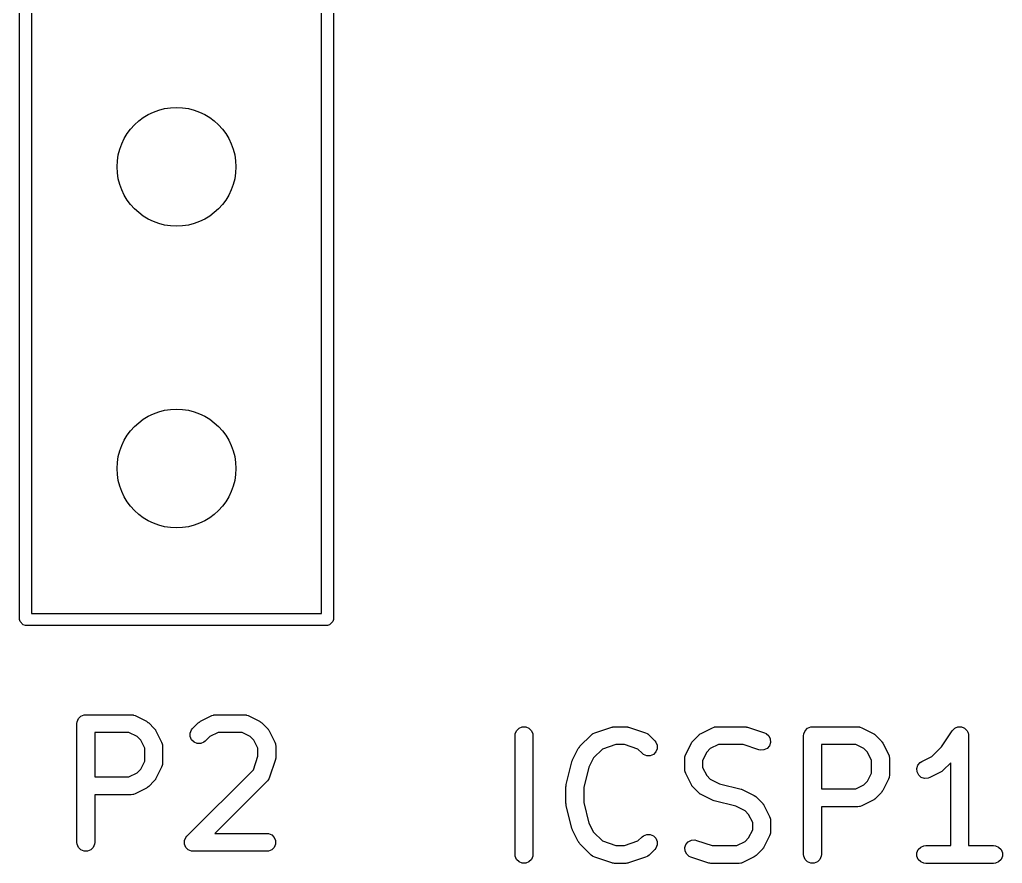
# Model space of a CAD drawing. Header units: inches. Extents: x 4.65 to 7.43, y -3.99 to -2.61.
# Drawn here: x 5.498 to 5.8236, y -3.6709 to -3.3912 of the extents above; entities that cross this region are included whole.
import ezdxf

# ---------------------------------------------------------------- set-up
doc = ezdxf.new("R2010")
doc.units = ezdxf.units.IN
doc.header["$MEASUREMENT"] = 0
doc.layers.add('BLACK', color=250, linetype='CONTINUOUS')

msp = doc.modelspace()

# ---------------------------------------------------------------- linework, layer by layer
at = {"layer": 'BLACK', "linetype": 'CONTINUOUS'}
for p, q in [((5.59803, -3.58803), (5.59803, -2.99197)), ((5.60197, -2.99), (5.60197, -3.59)), ((5.49803, -3.59), (5.49803, -3.015)), ((5.50197, -3.01582), (5.50197, -3.58803)), ((5.50197, -3.58803), (5.59803, -3.58803)), ((5.49818, -3.59075), (5.49803, -3.59)), ((5.49925, -3.59182), (5.49818, -3.59075)), ((5.60182, -3.59075), (5.60075, -3.59182)), ((5.60197, -3.59), (5.60182, -3.59075)), ((5.5, -3.59197), (5.49925, -3.59182)), ((5.6, -3.59197), (5.5, -3.59197)), ((5.60075, -3.59182), (5.6, -3.59197)), ((5.51699, -3.62454), (5.51705, -3.62396)), ((5.51705, -3.62396), (5.51749, -3.6229)), ((5.51749, -3.6229), (5.5183, -3.62208)), ((5.5183, -3.62208), (5.51937, -3.62164)), ((5.51937, -3.62164), (5.51994, -3.62158)), ((5.51994, -3.62158), (5.53494, -3.62158)), ((5.53494, -3.62158), (5.53552, -3.62164)), ((5.53552, -3.62164), (5.53561, -3.62168)), ((5.53561, -3.62168), (5.53572, -3.62169)), ((5.53572, -3.62169), (5.53626, -3.6219)), ((5.53626, -3.6219), (5.54001, -3.62377)), ((5.54001, -3.62377), (5.54026, -3.62393)), ((5.54026, -3.62393), (5.54033, -3.62396)), ((5.54033, -3.62396), (5.54041, -3.62402)), ((5.55759, -3.62402), (5.55767, -3.62396)), ((5.55767, -3.62396), (5.55774, -3.62393)), ((5.55774, -3.62393), (5.55799, -3.62377)), ((5.55799, -3.62377), (5.56174, -3.6219)), ((5.56174, -3.6219), (5.56228, -3.62169)), ((5.56228, -3.62169), (5.56239, -3.62168)), ((5.56239, -3.62168), (5.56248, -3.62164)), ((5.56248, -3.62164), (5.56306, -3.62158)), ((5.56306, -3.62158), (5.57243, -3.62158)), ((5.57243, -3.62158), (5.57301, -3.62164)), ((5.57301, -3.62164), (5.57311, -3.62168)), ((5.57311, -3.62168), (5.57321, -3.62169)), ((5.57321, -3.62169), (5.57376, -3.6219)), ((5.57376, -3.6219), (5.5775, -3.62377)), ((5.5775, -3.62377), (5.57775, -3.62393)), ((5.57775, -3.62393), (5.57782, -3.62396)), ((5.57782, -3.62396), (5.57791, -3.62402)), ((5.51699, -3.66391), (5.51699, -3.62454)), ((5.54041, -3.62402), (5.5405, -3.62408)), ((5.5405, -3.62408), (5.54055, -3.62414)), ((5.54055, -3.62414), (5.54078, -3.62432)), ((5.54078, -3.62432), (5.54265, -3.6262)), ((5.54265, -3.6262), (5.54284, -3.62642)), ((5.54284, -3.62642), (5.5429, -3.62648)), ((5.5429, -3.62648), (5.54295, -3.62656)), ((5.54295, -3.62656), (5.54302, -3.62665)), ((5.54302, -3.62665), (5.54305, -3.62672)), ((5.54305, -3.62672), (5.5432, -3.62697)), ((5.5432, -3.62697), (5.54508, -3.63071)), ((5.55454, -3.62771), (5.55498, -3.62665)), ((5.55498, -3.62665), (5.55535, -3.6262)), ((5.55535, -3.6262), (5.55722, -3.62432)), ((5.55722, -3.62432), (5.55745, -3.62414)), ((5.55745, -3.62414), (5.5575, -3.62408)), ((5.5575, -3.62408), (5.55759, -3.62402)), ((5.57791, -3.62402), (5.57799, -3.62408)), ((5.57799, -3.62408), (5.57805, -3.62414)), ((5.57805, -3.62414), (5.57827, -3.62432)), ((5.57827, -3.62432), (5.58015, -3.6262)), ((5.58015, -3.6262), (5.58033, -3.62642)), ((5.58033, -3.62642), (5.58039, -3.62648)), ((5.58039, -3.62648), (5.58045, -3.62656)), ((5.58045, -3.62656), (5.58051, -3.62665)), ((5.58051, -3.62665), (5.58054, -3.62672)), ((5.58054, -3.62672), (5.5807, -3.62697)), ((5.5807, -3.62697), (5.58257, -3.63071)), ((5.66224, -3.62796), (5.66268, -3.6269)), ((5.66268, -3.6269), (5.66349, -3.62608)), ((5.66349, -3.62608), (5.66456, -3.62564)), ((5.66456, -3.62564), (5.66571, -3.62564)), ((5.66571, -3.62564), (5.66678, -3.62608)), ((5.66678, -3.62608), (5.66759, -3.6269)), ((5.66759, -3.6269), (5.66803, -3.62796)), ((5.68857, -3.62761), (5.6942, -3.62573)), ((5.6942, -3.62573), (5.69448, -3.62567)), ((5.69448, -3.62567), (5.69455, -3.62564)), ((5.69455, -3.62564), (5.69466, -3.62563)), ((5.69466, -3.62563), (5.69476, -3.62561)), ((5.69476, -3.62561), (5.69484, -3.62561)), ((5.69484, -3.62561), (5.69513, -3.62558)), ((5.69513, -3.62558), (5.69888, -3.62558)), ((5.69888, -3.62558), (5.69917, -3.62561)), ((5.69917, -3.62561), (5.69925, -3.62561)), ((5.69925, -3.62561), (5.69935, -3.62563)), ((5.69935, -3.62563), (5.69946, -3.62564)), ((5.69946, -3.62564), (5.69953, -3.62567)), ((5.69953, -3.62567), (5.69981, -3.62573)), ((5.69981, -3.62573), (5.70544, -3.62761)), ((5.72381, -3.62777), (5.72756, -3.6259)), ((5.72756, -3.6259), (5.7281, -3.62569)), ((5.7281, -3.62569), (5.7282, -3.62568)), ((5.7282, -3.62568), (5.7283, -3.62564)), ((5.7283, -3.62564), (5.72888, -3.62558)), ((5.72888, -3.62558), (5.73825, -3.62558)), ((5.73825, -3.62558), (5.73854, -3.62561)), ((5.73854, -3.62561), (5.73862, -3.62561)), ((5.73862, -3.62561), (5.73872, -3.62563)), ((5.73872, -3.62563), (5.73883, -3.62564)), ((5.73883, -3.62564), (5.7389, -3.62567)), ((5.7389, -3.62567), (5.73918, -3.62573)), ((5.73918, -3.62573), (5.74481, -3.62761)), ((5.75785, -3.62796), (5.75829, -3.6269)), ((5.75829, -3.6269), (5.75911, -3.62608)), ((5.75911, -3.62608), (5.76017, -3.62564)), ((5.76017, -3.62564), (5.76075, -3.62558)), ((5.76075, -3.62558), (5.77575, -3.62558)), ((5.77575, -3.62558), (5.77632, -3.62564)), ((5.77632, -3.62564), (5.77642, -3.62568)), ((5.77642, -3.62568), (5.77653, -3.62569)), ((5.77653, -3.62569), (5.77707, -3.6259)), ((5.77707, -3.6259), (5.78082, -3.62777)), ((5.80345, -3.63228), (5.80703, -3.6269)), ((5.80703, -3.6269), (5.80704, -3.6269)), ((5.80704, -3.62689), (5.8074, -3.62645)), ((5.80704, -3.6269), (5.80704, -3.62689)), ((5.80704, -3.6269), (5.80704, -3.6269)), ((5.8074, -3.62645), (5.80764, -3.62629)), ((5.80764, -3.62629), (5.80785, -3.62608)), ((5.80785, -3.62608), (5.80812, -3.62597)), ((5.80812, -3.62597), (5.80836, -3.62581)), ((5.80836, -3.62581), (5.80865, -3.62575)), ((5.80865, -3.62575), (5.80892, -3.62564)), ((5.80892, -3.62564), (5.8092, -3.62564)), ((5.8092, -3.62564), (5.80949, -3.62558)), ((5.80949, -3.62558), (5.80978, -3.62564)), ((5.80978, -3.62564), (5.81007, -3.62564)), ((5.81007, -3.62564), (5.81033, -3.62575)), ((5.81033, -3.62575), (5.81062, -3.62581)), ((5.81062, -3.62581), (5.81086, -3.62597)), ((5.81086, -3.62597), (5.81113, -3.62608)), ((5.81113, -3.62608), (5.81134, -3.62629)), ((5.81134, -3.62629), (5.81158, -3.62645)), ((5.81158, -3.62645), (5.81174, -3.62669)), ((5.81174, -3.62669), (5.81195, -3.6269)), ((5.81195, -3.6269), (5.81206, -3.62716)), ((5.81206, -3.62716), (5.81222, -3.6274)), ((5.53424, -3.62749), (5.52289, -3.62749)), ((5.52289, -3.62749), (5.52289, -3.64221)), ((5.53694, -3.62884), (5.53424, -3.62749)), ((5.53814, -3.63003), (5.53694, -3.62884)), ((5.53949, -3.63273), (5.53814, -3.63003)), ((5.55454, -3.62886), (5.55454, -3.62771)), ((5.55498, -3.62993), (5.55454, -3.62886)), ((5.5558, -3.63074), (5.55498, -3.62993)), ((5.55952, -3.63037), (5.55908, -3.63074)), ((5.56106, -3.62884), (5.55952, -3.63037)), ((5.56376, -3.62749), (5.56106, -3.62884)), ((5.57174, -3.62749), (5.56376, -3.62749)), ((5.57444, -3.62884), (5.57174, -3.62749)), ((5.57563, -3.63003), (5.57444, -3.62884)), ((5.57698, -3.63273), (5.57563, -3.63003)), ((5.66218, -3.62854), (5.66224, -3.62796)), ((5.66218, -3.66791), (5.66218, -3.62854)), ((5.66803, -3.62796), (5.66809, -3.62854)), ((5.66809, -3.62854), (5.66809, -3.66791)), ((5.68367, -3.63207), (5.68742, -3.62832)), ((5.68742, -3.62832), (5.68787, -3.62796)), ((5.68787, -3.62796), (5.68796, -3.62792)), ((5.68796, -3.62792), (5.68804, -3.62785)), ((5.68804, -3.62785), (5.68857, -3.62761)), ((5.70544, -3.62761), (5.70597, -3.62785)), ((5.70597, -3.62785), (5.70605, -3.62792)), ((5.70605, -3.62792), (5.70615, -3.62796)), ((5.70615, -3.62796), (5.70659, -3.62832)), ((5.70659, -3.62832), (5.70847, -3.6302)), ((5.70847, -3.6302), (5.70883, -3.63065)), ((5.72086, -3.63056), (5.72092, -3.63048)), ((5.72092, -3.63048), (5.72098, -3.63042)), ((5.72098, -3.63042), (5.72116, -3.6302)), ((5.72116, -3.6302), (5.72304, -3.62832)), ((5.72304, -3.62832), (5.72327, -3.62814)), ((5.72327, -3.62814), (5.72332, -3.62808)), ((5.72332, -3.62808), (5.72341, -3.62802)), ((5.72341, -3.62802), (5.72349, -3.62796)), ((5.72349, -3.62796), (5.72356, -3.62793)), ((5.72356, -3.62793), (5.72381, -3.62777)), ((5.74481, -3.62761), (5.74534, -3.62785)), ((5.74534, -3.62785), (5.74621, -3.6286)), ((5.74621, -3.6286), (5.74672, -3.62963)), ((5.74672, -3.62963), (5.7468, -3.63078)), ((5.75779, -3.62854), (5.75785, -3.62796)), ((5.75779, -3.66791), (5.75779, -3.62854)), ((5.78082, -3.62777), (5.78106, -3.62793)), ((5.78106, -3.62793), (5.78114, -3.62796)), ((5.78114, -3.62796), (5.78122, -3.62802)), ((5.78122, -3.62802), (5.78131, -3.62808)), ((5.78131, -3.62808), (5.78136, -3.62814)), ((5.78136, -3.62814), (5.78158, -3.62832)), ((5.78158, -3.62832), (5.78346, -3.6302)), ((5.78346, -3.6302), (5.78364, -3.63042)), ((5.78364, -3.63042), (5.7837, -3.63048)), ((5.7837, -3.63048), (5.78376, -3.63056)), ((5.81222, -3.6274), (5.81228, -3.62769)), ((5.81228, -3.62769), (5.81239, -3.62796)), ((5.81239, -3.62796), (5.81244, -3.62853)), ((5.81244, -3.62853), (5.81244, -3.62853)), ((5.81244, -3.62853), (5.81244, -3.62853)), ((5.81244, -3.62853), (5.81244, -3.62854)), ((5.81244, -3.62854), (5.81244, -3.66495)), ((5.53949, -3.63696), (5.53949, -3.63273)), ((5.54508, -3.63071), (5.54529, -3.63126)), ((5.54529, -3.63126), (5.54529, -3.63136)), ((5.54529, -3.63136), (5.54533, -3.63146)), ((5.54533, -3.63146), (5.54539, -3.63204)), ((5.54539, -3.63204), (5.54539, -3.63766)), ((5.55686, -3.63118), (5.5558, -3.63074)), ((5.55801, -3.63118), (5.55686, -3.63118)), ((5.55908, -3.63074), (5.55801, -3.63118)), ((5.57698, -3.63531), (5.57698, -3.63273)), ((5.58257, -3.63071), (5.58278, -3.63126)), ((5.58278, -3.63126), (5.58279, -3.63136)), ((5.58279, -3.63136), (5.58283, -3.63146)), ((5.58283, -3.63146), (5.58289, -3.63204)), ((5.58289, -3.63204), (5.58289, -3.63578)), ((5.68124, -3.63659), (5.68312, -3.63284)), ((5.68312, -3.63284), (5.68327, -3.63259)), ((5.68327, -3.63259), (5.6833, -3.63252)), ((5.6833, -3.63252), (5.68337, -3.63244)), ((5.68337, -3.63244), (5.68342, -3.63235)), ((5.68342, -3.63235), (5.68348, -3.6323)), ((5.68348, -3.6323), (5.68367, -3.63207)), ((5.6911, -3.63299), (5.68818, -3.63591)), ((5.69561, -3.63149), (5.6911, -3.63299)), ((5.6984, -3.63149), (5.69561, -3.63149)), ((5.70291, -3.63299), (5.6984, -3.63149)), ((5.70429, -3.63437), (5.70291, -3.63299)), ((5.70883, -3.63065), (5.70928, -3.63171)), ((5.70928, -3.63286), (5.70883, -3.63393)), ((5.70928, -3.63171), (5.70928, -3.63286)), ((5.71874, -3.63471), (5.72061, -3.63097)), ((5.72061, -3.63097), (5.72077, -3.63072)), ((5.72077, -3.63072), (5.7208, -3.63065)), ((5.7208, -3.63065), (5.72086, -3.63056)), ((5.72688, -3.63284), (5.72568, -3.63403)), ((5.72957, -3.63149), (5.72688, -3.63284)), ((5.73777, -3.63149), (5.72957, -3.63149)), ((5.74294, -3.63321), (5.73777, -3.63149)), ((5.74351, -3.63334), (5.74294, -3.63321)), ((5.74465, -3.63326), (5.74351, -3.63334)), ((5.74569, -3.63274), (5.74465, -3.63326)), ((5.74644, -3.63187), (5.74569, -3.63274)), ((5.7468, -3.63078), (5.74644, -3.63187)), ((5.77505, -3.63149), (5.7637, -3.63149)), ((5.7637, -3.63149), (5.7637, -3.64621)), ((5.77775, -3.63284), (5.77505, -3.63149)), ((5.77894, -3.63403), (5.77775, -3.63284)), ((5.78376, -3.63056), (5.78383, -3.63065)), ((5.78383, -3.63065), (5.78385, -3.63072)), ((5.78385, -3.63072), (5.78401, -3.63097)), ((5.78401, -3.63097), (5.78589, -3.63471)), ((5.80024, -3.63548), (5.80345, -3.63228)), ((5.53814, -3.63966), (5.53949, -3.63696)), ((5.57548, -3.63981), (5.57698, -3.63531)), ((5.58273, -3.63672), (5.58086, -3.64234)), ((5.5828, -3.63643), (5.58273, -3.63672)), ((5.58283, -3.63636), (5.5828, -3.63643)), ((5.58284, -3.63626), (5.58283, -3.63636)), ((5.58286, -3.63615), (5.58284, -3.63626)), ((5.58289, -3.63578), (5.58286, -3.63608)), ((5.58286, -3.63608), (5.58286, -3.63615)), ((5.68103, -3.63713), (5.68113, -3.63689)), ((5.68113, -3.63689), (5.68121, -3.63665)), ((5.68121, -3.63665), (5.68123, -3.63663)), ((5.68123, -3.63663), (5.68124, -3.63659)), ((5.68818, -3.63591), (5.68667, -3.63894)), ((5.70474, -3.63474), (5.70429, -3.63437)), ((5.7058, -3.63518), (5.70474, -3.63474)), ((5.70696, -3.63518), (5.7058, -3.63518)), ((5.70802, -3.63474), (5.70696, -3.63518)), ((5.70883, -3.63393), (5.70802, -3.63474)), ((5.71842, -3.63604), (5.71848, -3.63546)), ((5.71842, -3.63978), (5.71842, -3.63604)), ((5.71848, -3.63546), (5.71852, -3.63536)), ((5.71852, -3.63536), (5.71853, -3.63526)), ((5.71853, -3.63526), (5.71874, -3.63471)), ((5.72568, -3.63403), (5.72433, -3.63673)), ((5.72433, -3.63673), (5.72433, -3.63909)), ((5.78029, -3.63673), (5.77894, -3.63403)), ((5.78029, -3.64096), (5.78029, -3.63673)), ((5.78589, -3.63471), (5.78609, -3.63526)), ((5.78609, -3.63526), (5.7861, -3.63536)), ((5.7861, -3.63536), (5.78614, -3.63546)), ((5.78614, -3.63546), (5.7862, -3.63604)), ((5.7862, -3.63604), (5.7862, -3.64166)), ((5.79692, -3.63714), (5.80024, -3.63548)), ((5.53694, -3.64086), (5.53814, -3.63966)), ((5.54508, -3.63898), (5.5432, -3.64273)), ((5.54529, -3.63844), (5.54508, -3.63898)), ((5.54533, -3.63824), (5.54529, -3.63833)), ((5.54529, -3.63833), (5.54529, -3.63844)), ((5.54539, -3.63766), (5.54533, -3.63824)), ((5.55347, -3.66182), (5.57548, -3.63981)), ((5.67914, -3.64469), (5.68102, -3.63719)), ((5.68102, -3.63719), (5.68103, -3.63715)), ((5.68103, -3.63715), (5.68103, -3.63713)), ((5.68667, -3.63894), (5.68496, -3.64577)), ((5.71848, -3.64036), (5.71842, -3.63978)), ((5.72433, -3.63909), (5.72568, -3.64179)), ((5.79531, -3.63942), (5.79568, -3.63832)), ((5.7954, -3.64056), (5.79531, -3.63942)), ((5.79568, -3.63832), (5.79643, -3.63745)), ((5.79643, -3.63745), (5.79692, -3.63714)), ((5.8038, -3.64024), (5.80371, -3.6403)), ((5.80385, -3.64018), (5.8038, -3.64024)), ((5.80408, -3.64), (5.80385, -3.64018)), ((5.80654, -3.63754), (5.80408, -3.64)), ((5.80654, -3.66495), (5.80654, -3.63754)), ((5.52289, -3.64221), (5.53424, -3.64221)), ((5.53424, -3.64221), (5.53694, -3.64086)), ((5.54265, -3.6435), (5.54078, -3.64537)), ((5.54284, -3.64327), (5.54265, -3.6435)), ((5.5429, -3.64322), (5.54284, -3.64327)), ((5.54295, -3.64313), (5.5429, -3.64322)), ((5.54302, -3.64305), (5.54295, -3.64313)), ((5.54305, -3.64298), (5.54302, -3.64305)), ((5.5432, -3.64273), (5.54305, -3.64298)), ((5.58015, -3.6435), (5.56269, -3.66095)), ((5.58051, -3.64305), (5.58015, -3.6435)), ((5.58055, -3.64295), (5.58051, -3.64305)), ((5.58062, -3.64287), (5.58055, -3.64295)), ((5.58086, -3.64234), (5.58062, -3.64287)), ((5.71852, -3.64046), (5.71848, -3.64036)), ((5.71853, -3.64056), (5.71852, -3.64046)), ((5.71874, -3.64111), (5.71853, -3.64056)), ((5.72061, -3.64485), (5.71874, -3.64111)), ((5.72568, -3.64179), (5.72688, -3.64298)), ((5.72688, -3.64298), (5.72991, -3.6445)), ((5.77894, -3.64366), (5.78029, -3.64096)), ((5.78589, -3.64298), (5.78401, -3.64673)), ((5.78609, -3.64244), (5.78589, -3.64298)), ((5.7861, -3.64233), (5.78609, -3.64244)), ((5.78614, -3.64224), (5.7861, -3.64233)), ((5.7862, -3.64166), (5.78614, -3.64224)), ((5.79591, -3.6416), (5.7954, -3.64056)), ((5.79678, -3.64235), (5.79591, -3.6416)), ((5.79787, -3.64271), (5.79678, -3.64235)), ((5.79902, -3.64263), (5.79787, -3.64271)), ((5.79956, -3.64243), (5.79902, -3.64263)), ((5.80331, -3.64055), (5.79956, -3.64243)), ((5.80356, -3.64039), (5.80331, -3.64055)), ((5.80363, -3.64037), (5.80356, -3.64039)), ((5.80371, -3.6403), (5.80363, -3.64037)), ((5.54001, -3.64592), (5.53626, -3.6478)), ((5.54026, -3.64577), (5.54001, -3.64592)), ((5.54033, -3.64574), (5.54026, -3.64577)), ((5.54041, -3.64567), (5.54033, -3.64574)), ((5.5405, -3.64562), (5.54041, -3.64567)), ((5.54055, -3.64556), (5.5405, -3.64562)), ((5.54078, -3.64537), (5.54055, -3.64556)), ((5.67905, -3.64541), (5.67906, -3.64531)), ((5.67905, -3.65103), (5.67905, -3.64541)), ((5.67906, -3.64527), (5.67909, -3.64505)), ((5.67906, -3.64531), (5.67906, -3.64527)), ((5.67909, -3.64505), (5.67911, -3.64483)), ((5.67911, -3.64483), (5.67913, -3.64479)), ((5.67913, -3.64479), (5.67914, -3.64469)), ((5.68496, -3.64577), (5.68496, -3.65067)), ((5.72077, -3.6451), (5.72061, -3.64485)), ((5.7208, -3.64517), (5.72077, -3.6451)), ((5.72086, -3.64526), (5.7208, -3.64517)), ((5.72092, -3.64534), (5.72086, -3.64526)), ((5.72098, -3.6454), (5.72092, -3.64534)), ((5.72116, -3.64562), (5.72098, -3.6454)), ((5.72304, -3.6475), (5.72116, -3.64562)), ((5.72991, -3.6445), (5.73709, -3.64629)), ((5.73709, -3.64629), (5.73713, -3.64631)), ((5.73713, -3.64631), (5.73716, -3.64631)), ((5.73716, -3.64631), (5.73739, -3.6464)), ((5.73739, -3.6464), (5.73764, -3.64649)), ((5.73764, -3.64649), (5.73765, -3.6465)), ((5.73765, -3.6465), (5.7377, -3.64652)), ((5.7377, -3.64652), (5.74145, -3.64839)), ((5.7637, -3.64621), (5.77505, -3.64621)), ((5.77505, -3.64621), (5.77775, -3.64486)), ((5.77775, -3.64486), (5.77894, -3.64366)), ((5.78401, -3.64673), (5.78385, -3.64698)), ((5.53494, -3.64811), (5.52289, -3.64811)), ((5.52289, -3.64811), (5.52289, -3.66391)), ((5.53552, -3.64805), (5.53494, -3.64811)), ((5.53561, -3.64801), (5.53552, -3.64805)), ((5.53572, -3.64801), (5.53561, -3.64801)), ((5.53626, -3.6478), (5.53572, -3.64801)), ((5.72327, -3.64768), (5.72304, -3.6475)), ((5.72332, -3.64774), (5.72327, -3.64768)), ((5.72341, -3.6478), (5.72332, -3.64774)), ((5.72349, -3.64786), (5.72341, -3.6478)), ((5.72356, -3.64789), (5.72349, -3.64786)), ((5.72381, -3.64805), (5.72356, -3.64789)), ((5.72756, -3.64992), (5.72381, -3.64805)), ((5.7276, -3.64994), (5.72756, -3.64992)), ((5.72762, -3.64995), (5.7276, -3.64994)), ((5.72786, -3.65004), (5.72762, -3.64995)), ((5.74145, -3.64839), (5.74169, -3.64855)), ((5.74169, -3.64855), (5.74177, -3.64858)), ((5.74177, -3.64858), (5.74185, -3.64864)), ((5.74185, -3.64864), (5.74194, -3.6487)), ((5.74194, -3.6487), (5.74199, -3.64876)), ((5.74199, -3.64876), (5.74221, -3.64895)), ((5.74221, -3.64895), (5.74409, -3.65082)), ((5.78082, -3.64992), (5.77707, -3.6518)), ((5.78106, -3.64977), (5.78082, -3.64992)), ((5.78114, -3.64974), (5.78106, -3.64977)), ((5.78122, -3.64967), (5.78114, -3.64974)), ((5.78131, -3.64962), (5.78122, -3.64967)), ((5.78136, -3.64956), (5.78131, -3.64962)), ((5.78158, -3.64937), (5.78136, -3.64956)), ((5.78346, -3.6475), (5.78158, -3.64937)), ((5.78364, -3.64727), (5.78346, -3.6475)), ((5.7837, -3.64722), (5.78364, -3.64727)), ((5.78376, -3.64713), (5.7837, -3.64722)), ((5.78383, -3.64705), (5.78376, -3.64713)), ((5.78385, -3.64698), (5.78383, -3.64705)), ((5.67906, -3.65113), (5.67905, -3.65103)), ((5.67906, -3.65118), (5.67906, -3.65113)), ((5.67909, -3.65139), (5.67906, -3.65118)), ((5.67911, -3.65161), (5.67909, -3.65139)), ((5.67913, -3.65165), (5.67911, -3.65161)), ((5.67914, -3.65175), (5.67913, -3.65165)), ((5.68102, -3.65925), (5.67914, -3.65175)), ((5.68496, -3.65067), (5.68667, -3.6575)), ((5.7281, -3.65013), (5.72786, -3.65004)), ((5.72812, -3.65013), (5.7281, -3.65013)), ((5.72816, -3.65015), (5.72812, -3.65013)), ((5.73535, -3.65194), (5.72816, -3.65015)), ((5.73838, -3.65346), (5.73535, -3.65194)), ((5.74409, -3.65082), (5.74427, -3.65105)), ((5.74427, -3.65105), (5.74433, -3.6511)), ((5.74433, -3.6511), (5.74439, -3.65119)), ((5.74439, -3.65119), (5.74446, -3.65127)), ((5.74446, -3.65127), (5.74448, -3.65134)), ((5.74448, -3.65134), (5.74464, -3.65159)), ((5.74464, -3.65159), (5.74652, -3.65534)), ((5.77575, -3.65211), (5.7637, -3.65211)), ((5.7637, -3.65211), (5.7637, -3.66791)), ((5.77632, -3.65205), (5.77575, -3.65211)), ((5.77642, -3.65201), (5.77632, -3.65205)), ((5.77653, -3.65201), (5.77642, -3.65201)), ((5.77707, -3.6518), (5.77653, -3.65201)), ((5.73957, -3.65466), (5.73838, -3.65346)), ((5.74092, -3.65735), (5.73957, -3.65466)), ((5.74652, -3.65534), (5.74672, -3.65588)), ((5.74672, -3.65588), (5.74673, -3.65598)), ((5.74673, -3.65598), (5.74677, -3.65608)), ((5.74677, -3.65608), (5.74683, -3.65666)), ((5.68103, -3.65929), (5.68102, -3.65925)), ((5.68103, -3.65931), (5.68103, -3.65929)), ((5.68113, -3.65955), (5.68103, -3.65931)), ((5.68121, -3.65979), (5.68113, -3.65955)), ((5.68123, -3.65981), (5.68121, -3.65979)), ((5.68667, -3.6575), (5.68818, -3.66053)), ((5.73957, -3.66241), (5.74092, -3.65971)), ((5.74092, -3.65971), (5.74092, -3.65735)), ((5.74683, -3.65666), (5.74683, -3.66041)), ((5.55267, -3.66333), (5.55311, -3.66227)), ((5.55311, -3.66227), (5.55347, -3.66182)), ((5.56269, -3.66095), (5.57993, -3.66095)), ((5.57993, -3.66095), (5.58051, -3.66101)), ((5.58051, -3.66101), (5.58157, -3.66145)), ((5.58157, -3.66145), (5.58239, -3.66227)), ((5.58239, -3.66227), (5.58283, -3.66333)), ((5.68124, -3.65985), (5.68123, -3.65981)), ((5.68312, -3.6636), (5.68124, -3.65985)), ((5.68818, -3.66053), (5.6911, -3.66345)), ((5.70291, -3.66345), (5.70429, -3.66207)), ((5.70429, -3.66207), (5.70474, -3.6617)), ((5.70474, -3.6617), (5.7058, -3.66126)), ((5.7058, -3.66126), (5.70696, -3.66126)), ((5.70696, -3.66126), (5.70802, -3.6617)), ((5.70802, -3.6617), (5.70883, -3.66252)), ((5.70883, -3.66252), (5.70928, -3.66358)), ((5.73838, -3.6636), (5.73957, -3.66241)), ((5.74652, -3.66173), (5.74464, -3.66548)), ((5.74672, -3.66119), (5.74652, -3.66173)), ((5.74673, -3.66108), (5.74672, -3.66119)), ((5.74677, -3.66098), (5.74673, -3.66108)), ((5.74683, -3.66041), (5.74677, -3.66098)), ((5.51705, -3.66448), (5.51699, -3.66391)), ((5.51749, -3.66555), (5.51705, -3.66448)), ((5.5183, -3.66636), (5.51749, -3.66555)), ((5.5224, -3.66555), (5.52158, -3.66636)), ((5.52284, -3.66448), (5.5224, -3.66555)), ((5.52289, -3.66391), (5.52284, -3.66448)), ((5.55267, -3.66448), (5.55267, -3.66333)), ((5.55311, -3.66555), (5.55267, -3.66448)), ((5.55392, -3.66636), (5.55311, -3.66555)), ((5.58239, -3.66555), (5.58157, -3.66636)), ((5.58283, -3.66448), (5.58239, -3.66555)), ((5.58283, -3.66333), (5.58283, -3.66448)), ((5.68327, -3.66385), (5.68312, -3.6636)), ((5.6833, -3.66392), (5.68327, -3.66385)), ((5.68337, -3.664), (5.6833, -3.66392)), ((5.68342, -3.66409), (5.68337, -3.664)), ((5.68348, -3.66414), (5.68342, -3.66409)), ((5.68367, -3.66437), (5.68348, -3.66414)), ((5.68742, -3.66812), (5.68367, -3.66437)), ((5.6911, -3.66345), (5.69561, -3.66495)), ((5.69561, -3.66495), (5.6984, -3.66495)), ((5.6984, -3.66495), (5.70291, -3.66345)), ((5.70847, -3.66624), (5.70659, -3.66812)), ((5.70883, -3.6658), (5.70847, -3.66624)), ((5.70928, -3.66473), (5.70883, -3.6658)), ((5.70928, -3.66358), (5.70928, -3.66473)), ((5.71845, -3.66566), (5.71881, -3.66457)), ((5.71853, -3.66681), (5.71845, -3.66566)), ((5.71881, -3.66457), (5.71957, -3.6637)), ((5.71957, -3.6637), (5.7206, -3.66318)), ((5.7206, -3.66318), (5.72175, -3.6631)), ((5.72175, -3.6631), (5.72231, -3.66323)), ((5.72231, -3.66323), (5.72748, -3.66495)), ((5.72748, -3.66495), (5.73568, -3.66495)), ((5.73568, -3.66495), (5.73838, -3.6636)), ((5.74409, -3.66624), (5.74221, -3.66812)), ((5.74427, -3.66602), (5.74409, -3.66624)), ((5.74433, -3.66597), (5.74427, -3.66602)), ((5.74439, -3.66588), (5.74433, -3.66597)), ((5.74446, -3.6658), (5.74439, -3.66588)), ((5.74448, -3.66573), (5.74446, -3.6658)), ((5.74464, -3.66548), (5.74448, -3.66573)), ((5.79535, -3.66733), (5.79579, -3.66627)), ((5.79579, -3.66627), (5.7966, -3.66545)), ((5.7966, -3.66545), (5.79767, -3.66501)), ((5.79767, -3.66501), (5.79824, -3.66495)), ((5.79824, -3.66495), (5.80654, -3.66495)), ((5.81244, -3.66495), (5.82074, -3.66495)), ((5.82074, -3.66495), (5.82132, -3.66501)), ((5.82132, -3.66501), (5.82238, -3.66545)), ((5.82238, -3.66545), (5.8232, -3.66627)), ((5.8232, -3.66627), (5.82364, -3.66733)), ((5.51937, -3.6668), (5.5183, -3.66636)), ((5.52052, -3.6668), (5.51937, -3.6668)), ((5.52158, -3.66636), (5.52052, -3.6668)), ((5.55499, -3.6668), (5.55392, -3.66636)), ((5.55556, -3.66686), (5.55499, -3.6668)), ((5.57993, -3.66686), (5.55556, -3.66686)), ((5.58051, -3.6668), (5.57993, -3.66686)), ((5.58157, -3.66636), (5.58051, -3.6668)), ((5.66224, -3.66848), (5.66218, -3.66791)), ((5.66268, -3.66955), (5.66224, -3.66848)), ((5.66349, -3.67036), (5.66268, -3.66955)), ((5.66759, -3.66955), (5.66678, -3.67036)), ((5.66803, -3.66848), (5.66759, -3.66955)), ((5.66809, -3.66791), (5.66803, -3.66848)), ((5.68787, -3.66849), (5.68742, -3.66812)), ((5.68796, -3.66853), (5.68787, -3.66849)), ((5.68804, -3.6686), (5.68796, -3.66853)), ((5.68857, -3.66883), (5.68804, -3.6686)), ((5.6942, -3.67071), (5.68857, -3.66883)), ((5.70544, -3.66883), (5.69981, -3.67071)), ((5.70597, -3.6686), (5.70544, -3.66883)), ((5.70605, -3.66853), (5.70597, -3.6686)), ((5.70615, -3.66849), (5.70605, -3.66853)), ((5.70659, -3.66812), (5.70615, -3.66849)), ((5.71904, -3.66784), (5.71853, -3.66681)), ((5.71992, -3.6686), (5.71904, -3.66784)), ((5.72044, -3.66883), (5.71992, -3.6686)), ((5.72607, -3.67071), (5.72044, -3.66883)), ((5.74145, -3.66867), (5.7377, -3.67055)), ((5.74169, -3.66852), (5.74145, -3.66867)), ((5.74177, -3.66849), (5.74169, -3.66852)), ((5.74185, -3.66842), (5.74177, -3.66849)), ((5.74194, -3.66836), (5.74185, -3.66842)), ((5.74199, -3.66831), (5.74194, -3.66836)), ((5.74221, -3.66812), (5.74199, -3.66831)), ((5.75785, -3.66848), (5.75779, -3.66791)), ((5.75829, -3.66955), (5.75785, -3.66848)), ((5.75911, -3.67036), (5.75829, -3.66955)), ((5.7632, -3.66955), (5.76239, -3.67036)), ((5.76364, -3.66848), (5.7632, -3.66955)), ((5.7637, -3.66791), (5.76364, -3.66848)), ((5.79535, -3.66848), (5.79535, -3.66733)), ((5.79579, -3.66955), (5.79535, -3.66848)), ((5.7966, -3.67036), (5.79579, -3.66955)), ((5.8232, -3.66955), (5.82238, -3.67036)), ((5.82364, -3.66848), (5.8232, -3.66955)), ((5.82364, -3.66733), (5.82364, -3.66848)), ((5.66456, -3.6708), (5.66349, -3.67036)), ((5.66571, -3.6708), (5.66456, -3.6708)), ((5.66678, -3.67036), (5.66571, -3.6708)), ((5.69448, -3.67077), (5.6942, -3.67071)), ((5.69455, -3.6708), (5.69448, -3.67077)), ((5.69466, -3.67081), (5.69455, -3.6708)), ((5.69476, -3.67084), (5.69466, -3.67081)), ((5.69484, -3.67083), (5.69476, -3.67084)), ((5.69513, -3.67086), (5.69484, -3.67083)), ((5.69888, -3.67086), (5.69513, -3.67086)), ((5.69917, -3.67083), (5.69888, -3.67086)), ((5.69925, -3.67084), (5.69917, -3.67083)), ((5.69935, -3.67081), (5.69925, -3.67084)), ((5.69946, -3.6708), (5.69935, -3.67081)), ((5.69953, -3.67077), (5.69946, -3.6708)), ((5.69981, -3.67071), (5.69953, -3.67077)), ((5.72635, -3.67077), (5.72607, -3.67071)), ((5.72643, -3.6708), (5.72635, -3.67077)), ((5.72653, -3.67081), (5.72643, -3.6708)), ((5.72663, -3.67084), (5.72653, -3.67081)), ((5.72671, -3.67083), (5.72663, -3.67084)), ((5.727, -3.67086), (5.72671, -3.67083)), ((5.73638, -3.67086), (5.727, -3.67086)), ((5.73695, -3.6708), (5.73638, -3.67086)), ((5.73705, -3.67076), (5.73695, -3.6708)), ((5.73716, -3.67075), (5.73705, -3.67076)), ((5.7377, -3.67055), (5.73716, -3.67075)), ((5.76017, -3.6708), (5.75911, -3.67036)), ((5.76132, -3.6708), (5.76017, -3.6708)), ((5.76239, -3.67036), (5.76132, -3.6708)), ((5.79767, -3.6708), (5.7966, -3.67036)), ((5.79824, -3.67086), (5.79767, -3.6708)), ((5.82074, -3.67086), (5.79824, -3.67086)), ((5.82132, -3.6708), (5.82074, -3.67086)), ((5.82238, -3.67036), (5.82132, -3.6708))]:
    msp.add_line(p, q, dxfattribs=at)
at = {"layer": 'BLACK'}
for centre in [(5.55, -3.44), (5.55, -3.44), (5.55, -3.54), (5.55, -3.54)]:
    msp.add_circle(centre, 0.01969, dxfattribs=at)

doc.saveas('drawing.dxf')
